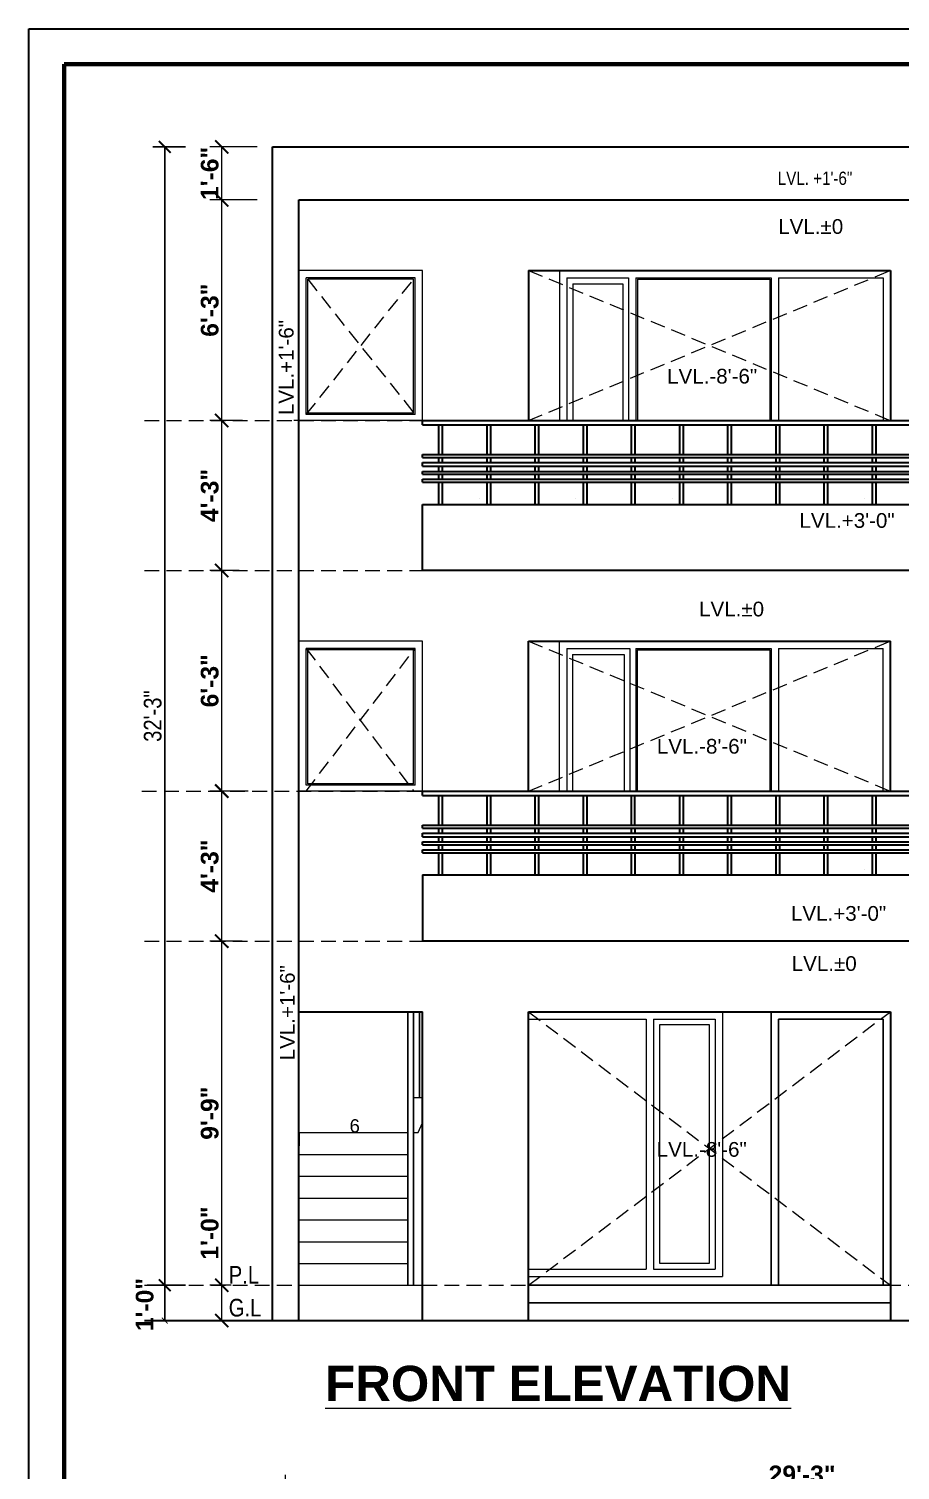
# Model space of a CAD drawing. Header units: feet. Extents: x 12125 to 16886, y -11859 to -10215.
# Drawn here: x 13212.4 to 13508.5, y -10704.8 to -10214.8 of the extents above; entities that cross this region are included whole.
import ezdxf

# ---------------------------------------------------------------- set-up
doc = ezdxf.new("R2010")
doc.units = ezdxf.units.FT
doc.header["$MEASUREMENT"] = 0
doc.header["$PDMODE"] = 2
doc.linetypes.add('DASHED', pattern=[0.75, 0.5, -0.25])
doc.layers.get('0').update_dxf_attribs({"lineweight": 30})
doc.layers.add('BLK_1_HT_OF_BLDG', color=5, linetype='Continuous', plot=False)
doc.layers.add('BLK_1_PLINTH_HEIGHT', color=7, linetype='Continuous')
for name, color, linetype, lineweight in [('DIM 01', 7, 'Continuous', 9), ('HATCH', 9, 'Continuous', 20), ('RAILING', 210, 'Continuous', 25), ('STAIR', 82, 'Continuous', 15), ('TEXT', 7, 'Continuous', 30), ('TITLE', 5, 'Continuous', 30), ('WALL', 10, 'Continuous', 30), ('WINDOW', 150, 'Continuous', 20)]:
    doc.layers.add(name, color=color, linetype=linetype, lineweight=lineweight)
doc.styles.add('AR. TEXT 01', font='arialbd.ttf')
doc.styles.get("Standard").update_dxf_attribs({"font": 'ARIALN.TTF'})
doc.styles.add('TEX02', font='GARA.TTF')
doc.styles.add('TITLE TXT', font='arial.ttf', dxfattribs={"height": 6})
doc.dimstyles.new('DIM 50', dxfattribs={"dimtxt": 6, "dimasz": 3, "dimexe": 6, "dimexo": 4, "dimgap": 0.3125, "dimtad": 1, "dimzin": 3, "dimdsep": 46, "dimlunit": 4, "dimtxsty": 'AR. TEXT 01', "dimblk": 'DOT', "dimcen": 0.09, "dimclrd": 256, "dimclre": 256, "dimclrt": 256, "dimazin": 0, "dimtfac": 0.8, "dimtofl": 0, "dimtmove": 1, "dimatfit": 3, "dimfxl": 6, "dimfxlon": 1, "dimfrac": 1, "dimtolj": 1, "dimtzin": 0, "dimlwd": -1, "dimlwe": -1, "dimarcsym": 1})
doc.dimstyles.get("Standard").update_dxf_attribs({"dimtxt": 6, "dimasz": 4, "dimexe": 4, "dimexo": 4, "dimgap": 1, "dimtad": 1, "dimdec": 1, "dimzin": 3, "dimdsep": 46, "dimlunit": 4, "dimtxsty": 'Standard', "dimblk": 'ARCHTICK', "dimcen": 0.09, "dimadec": 0, "dimazin": 0, "dimtfac": 1.005, "dimtdec": 1, "dimtofl": 0, "dimtmove": 2, "dimatfit": 3, "dimfxl": 4, "dimfxlon": 1, "dimtolj": 1, "dimtzin": 0, "dimarcsym": 0})

# ---------------------------------------------------------------- blocks, each defined once
blk = doc.blocks.new('_ArchTick')
at = {"color": 0, "linetype": 'ByBlock', "const_width": 0.15}
blk.add_lwpolyline([(-0.5, -0.5), (0.5, 0.5)], dxfattribs=at)
blk = doc.blocks.new('*D263')
at = {"layer": 'Defpoints', "color": 0, "transparency": 16777216}
for p in [(13650.69, -10710.39), (13299.69, -10770.25), (13650.69, -10780.09)]:
    blk.add_point(p, dxfattribs=at)
at = {"layer": 'DIM 01', "transparency": 16777216}
for p, q in [((13299.69, -10722.39), (13299.69, -10706.39)), ((13650.69, -10722.39), (13650.69, -10706.39)), ((13299.69, -10710.39), (13650.69, -10710.39))]:
    blk.add_line(p, q, dxfattribs=at)
at = {"layer": 'DIM 01', "transparency": 16777216, "xscale": 4.5, "yscale": 4.5, "zscale": 4.5, "rotation": 180}
blk.add_blockref('_ArchTick', (13299.69, -10710.39), dxfattribs=at)
at = {"layer": 'DIM 01', "transparency": 16777216, "xscale": 4.5, "yscale": 4.5, "zscale": 4.5}
blk.add_blockref('_ArchTick', (13650.69, -10710.39), dxfattribs=at)
at = {"layer": 'DIM 01', "transparency": 16777216, "insert": (13475.19, -10706.33), "char_height": 6, "attachment_point": 5, "style": 'AR. TEXT 01'}
blk.add_mtext('\\A1;29\'-3"', dxfattribs=at)
blk = doc.blocks.new('*D308')
at = {"layer": 'Defpoints', "color": 0, "transparency": 16777216}
for p in [(13277.97, -10641.98), (13285.18, -10641.98), (13285.18, -10653.98)]:
    blk.add_point(p, dxfattribs=at)
at = {"layer": 'DIM 01', "transparency": 16777216}
for p, q in [((13277.97, -10641.98), (13277.97, -10614.74)), ((13281.18, -10641.98), (13273.97, -10641.98)), ((13277.97, -10653.98), (13277.97, -10641.98)), ((13281.18, -10653.98), (13273.97, -10653.98))]:
    blk.add_line(p, q, dxfattribs=at)
at = {"layer": 'DIM 01', "transparency": 16777216, "xscale": 4.5, "yscale": 4.5, "zscale": 4.5}
for p, rotation in [((13277.97, -10641.98), 90), ((13277.97, -10653.98), 270)]:
    blk.add_blockref('_ArchTick', p, dxfattribs=dict(at, rotation=rotation))
at = {"layer": 'DIM 01', "transparency": 16777216, "insert": (13273.91, -10624.23), "char_height": 6, "attachment_point": 5, "rotation": 90, "style": 'AR. TEXT 01'}
blk.add_mtext('\\A1;1\'-0"', dxfattribs=at)
blk = doc.blocks.new('*D309')
at = {"layer": 'Defpoints', "color": 0, "transparency": 16777216}
for p in [(13277.97, -10524.98), (13288.92, -10524.98), (13285.18, -10641.98)]:
    blk.add_point(p, dxfattribs=at)
at = {"layer": 'DIM 01', "transparency": 16777216}
for p, q in [((13284.92, -10524.98), (13273.97, -10524.98)), ((13277.97, -10641.98), (13277.97, -10524.98)), ((13281.18, -10641.98), (13273.97, -10641.98))]:
    blk.add_line(p, q, dxfattribs=at)
at = {"layer": 'DIM 01', "transparency": 16777216, "xscale": 4.5, "yscale": 4.5, "zscale": 4.5}
for p, rotation in [((13277.97, -10524.98), 90), ((13277.97, -10641.98), 270)]:
    blk.add_blockref('_ArchTick', p, dxfattribs=dict(at, rotation=rotation))
at = {"layer": 'DIM 01', "transparency": 16777216, "insert": (13273.91, -10583.48), "char_height": 6, "attachment_point": 5, "rotation": 90, "style": 'AR. TEXT 01'}
blk.add_mtext('\\A1;9\'-9"', dxfattribs=at)
blk = doc.blocks.new('*D310')
at = {"layer": 'Defpoints', "color": 0, "transparency": 16777216}
for p in [(13277.97, -10473.98), (13290.94, -10473.98), (13288.92, -10524.98)]:
    blk.add_point(p, dxfattribs=at)
at = {"layer": 'DIM 01', "transparency": 16777216}
for p, q in [((13286.94, -10473.98), (13273.97, -10473.98)), ((13277.97, -10524.98), (13277.97, -10473.98)), ((13284.92, -10524.98), (13273.97, -10524.98))]:
    blk.add_line(p, q, dxfattribs=at)
at = {"layer": 'DIM 01', "transparency": 16777216, "xscale": 4.5, "yscale": 4.5, "zscale": 4.5}
for p, rotation in [((13277.97, -10473.98), 90), ((13277.97, -10524.98), 270)]:
    blk.add_blockref('_ArchTick', p, dxfattribs=dict(at, rotation=rotation))
at = {"layer": 'DIM 01', "transparency": 16777216, "insert": (13273.91, -10499.48), "char_height": 6, "attachment_point": 5, "rotation": 90, "style": 'AR. TEXT 01'}
blk.add_mtext('\\A1;4\'-3"', dxfattribs=at)
blk = doc.blocks.new('*D311')
at = {"layer": 'Defpoints', "color": 0, "transparency": 16777216}
for p in [(13277.97, -10398.98), (13287.95, -10398.98), (13290.94, -10473.98)]:
    blk.add_point(p, dxfattribs=at)
at = {"layer": 'DIM 01', "transparency": 16777216}
for p, q in [((13283.95, -10398.98), (13273.97, -10398.98)), ((13277.97, -10473.98), (13277.97, -10398.98)), ((13286.94, -10473.98), (13273.97, -10473.98))]:
    blk.add_line(p, q, dxfattribs=at)
at = {"layer": 'DIM 01', "transparency": 16777216, "xscale": 4.5, "yscale": 4.5, "zscale": 4.5}
for p, rotation in [((13277.97, -10398.98), 90), ((13277.97, -10473.98), 270)]:
    blk.add_blockref('_ArchTick', p, dxfattribs=dict(at, rotation=rotation))
at = {"layer": 'DIM 01', "transparency": 16777216, "insert": (13273.91, -10436.48), "char_height": 6, "attachment_point": 5, "rotation": 90, "style": 'AR. TEXT 01'}
blk.add_mtext('\\A1;6\'-3"', dxfattribs=at)
blk = doc.blocks.new('*D312')
at = {"layer": 'Defpoints', "color": 0, "transparency": 16777216}
for p in [(13277.97, -10347.98), (13288.98, -10347.98), (13287.95, -10398.98)]:
    blk.add_point(p, dxfattribs=at)
at = {"layer": 'DIM 01', "transparency": 16777216}
for p, q in [((13284.98, -10347.98), (13273.97, -10347.98)), ((13277.97, -10398.98), (13277.97, -10347.98)), ((13283.95, -10398.98), (13273.97, -10398.98))]:
    blk.add_line(p, q, dxfattribs=at)
at = {"layer": 'DIM 01', "transparency": 16777216, "xscale": 4.5, "yscale": 4.5, "zscale": 4.5}
for p, rotation in [((13277.97, -10347.98), 90), ((13277.97, -10398.98), 270)]:
    blk.add_blockref('_ArchTick', p, dxfattribs=dict(at, rotation=rotation))
at = {"layer": 'DIM 01', "transparency": 16777216, "insert": (13273.91, -10373.48), "char_height": 6, "attachment_point": 5, "rotation": 90, "style": 'AR. TEXT 01'}
blk.add_mtext('\\A1;4\'-3"', dxfattribs=at)
blk = doc.blocks.new('*D313')
at = {"layer": 'Defpoints', "color": 0, "transparency": 16777216}
for p in [(13277.97, -10272.98), (13304.19, -10272.98), (13288.98, -10347.98)]:
    blk.add_point(p, dxfattribs=at)
at = {"layer": 'DIM 01', "transparency": 16777216}
for p, q in [((13289.97, -10272.98), (13273.97, -10272.98)), ((13277.97, -10347.98), (13277.97, -10272.98)), ((13284.98, -10347.98), (13273.97, -10347.98))]:
    blk.add_line(p, q, dxfattribs=at)
at = {"layer": 'DIM 01', "transparency": 16777216, "xscale": 4.5, "yscale": 4.5, "zscale": 4.5}
for p, rotation in [((13277.97, -10272.98), 90), ((13277.97, -10347.98), 270)]:
    blk.add_blockref('_ArchTick', p, dxfattribs=dict(at, rotation=rotation))
at = {"layer": 'DIM 01', "transparency": 16777216, "insert": (13273.91, -10310.48), "char_height": 6, "attachment_point": 5, "rotation": 90, "style": 'AR. TEXT 01'}
blk.add_mtext('\\A1;6\'-3"', dxfattribs=at)
blk = doc.blocks.new('*D314')
at = {"layer": 'Defpoints', "color": 0, "transparency": 16777216}
for p in [(13277.97, -10254.98), (13314.36, -10254.98), (13304.19, -10272.98)]:
    blk.add_point(p, dxfattribs=at)
at = {"layer": 'DIM 01', "transparency": 16777216}
for p, q in [((13289.97, -10254.98), (13273.97, -10254.98)), ((13277.97, -10272.98), (13277.97, -10254.98)), ((13289.97, -10272.98), (13273.97, -10272.98))]:
    blk.add_line(p, q, dxfattribs=at)
at = {"layer": 'DIM 01', "transparency": 16777216, "xscale": 4.5, "yscale": 4.5, "zscale": 4.5}
for p, rotation in [((13277.97, -10254.98), 90), ((13277.97, -10272.98), 270)]:
    blk.add_blockref('_ArchTick', p, dxfattribs=dict(at, rotation=rotation))
at = {"layer": 'DIM 01', "transparency": 16777216, "insert": (13273.91, -10263.98), "char_height": 6, "attachment_point": 5, "rotation": 90, "style": 'AR. TEXT 01'}
blk.add_mtext('\\A1;1\'-6"', dxfattribs=at)
blk = doc.blocks.new('*D315')
at = {"layer": 'BLK_1_PLINTH_HEIGHT', "transparency": 16777216}
for p, q in [((13264.61, -10641.98), (13252.61, -10641.98)), ((13258.61, -10653.98), (13258.61, -10641.98)), ((13264.61, -10653.98), (13252.61, -10653.98))]:
    blk.add_line(p, q, dxfattribs=at)
at = {"layer": 'Defpoints', "color": 0, "transparency": 16777216}
for p in [(13258.61, -10641.98), (13288.35, -10641.98), (13285.18, -10653.98)]:
    blk.add_point(p, dxfattribs=at)
at = {"layer": 'BLK_1_PLINTH_HEIGHT', "transparency": 16777216, "xscale": 2, "yscale": 2, "zscale": 2}
for p, rotation in [((13258.61, -10641.98), 90), ((13258.61, -10653.98), 270)]:
    blk.add_blockref('_ArchTick', p, dxfattribs=dict(at, rotation=rotation))
at = {"layer": 'BLK_1_PLINTH_HEIGHT', "transparency": 16777216, "insert": (13251.81, -10648.55), "char_height": 6, "attachment_point": 5, "rotation": 90, "style": 'AR. TEXT 01'}
blk.add_mtext('\\A1;1\'-0"', dxfattribs=at)
blk = doc.blocks.new('*D316')
at = {"layer": 'BLK_1_HT_OF_BLDG', "color": 0, "lineweight": -2, "transparency": 16777216}
for p, q in [((13265.61, -10254.98), (13254.61, -10254.98)), ((13258.61, -10641.98), (13258.61, -10254.98)), ((13265.61, -10641.98), (13254.61, -10641.98))]:
    blk.add_line(p, q, dxfattribs=at)
at = {"layer": 'Defpoints', "color": 0, "transparency": 16777216}
for p in [(13258.61, -10254.98), (13336.7, -10254.98), (13288.35, -10641.98)]:
    blk.add_point(p, dxfattribs=at)
at = {"layer": 'BLK_1_HT_OF_BLDG', "color": 0, "lineweight": -2, "transparency": 16777216, "xscale": 4, "yscale": 4, "zscale": 4}
for p, rotation in [((13258.61, -10254.98), 90), ((13258.61, -10641.98), 270)]:
    blk.add_blockref('_ArchTick', p, dxfattribs=dict(at, rotation=rotation))
at = {"layer": 'BLK_1_HT_OF_BLDG', "color": 0, "transparency": 16777216, "insert": (13254.54, -10448.48), "char_height": 6, "attachment_point": 5, "rotation": 90}
blk.add_mtext('\\A1;32\'-3"', dxfattribs=at)

msp = doc.modelspace()

# ---------------------------------------------------------------- linework, layer by layer
at = {"color": 3, "elevation": -0.904}
msp.add_lwpolyline([(13212.429, -10214.819), (14972.942, -10214.819), (14972.942, -11661.078), (13212.429, -11661.078)], close=True, dxfattribs=at)
at = {"layer": 'HATCH', "linetype": 'DASHED', "ltscale": 10}
for p, q in [((13306.695, -10345.984), (13343.195, -10299.984)), ((13307.195, -10299.984), (13343.695, -10345.984)), ((13382.195, -10347.984), (13505.195, -10296.984)), ((13382.195, -10296.984), (13505.195, -10347.984)), ((13251.749, -10347.984), (13702.053, -10347.984)), ((13251.749, -10398.984), (13702.053, -10398.984)), ((13306.695, -10473.984), (13343.695, -10425.484)), ((13306.695, -10425.484), (13343.195, -10473.984)), ((13382.195, -10473.984), (13505.195, -10422.984)), ((13382.195, -10422.984), (13505.195, -10473.984)), ((13250.865, -10473.984), (13702.053, -10473.984)), ((13251.749, -10524.984), (13702.053, -10524.984)), ((13382.195, -10641.984), (13505.195, -10548.984)), ((13382.195, -10548.984), (13505.195, -10641.984)), ((13251.749, -10641.984), (13304.195, -10641.984)), ((13346.195, -10641.984), (13702.053, -10641.984))]:
    msp.add_line(p, q, dxfattribs=at)
at = {"layer": 'RAILING', "lineweight": 30, "ltscale": 10}
for p, q in [((13382.195, -10296.984), (13505.195, -10296.984)), ((13382.195, -10296.984), (13382.195, -10347.984)), ((13505.195, -10296.984), (13505.195, -10347.984)), ((13346.195, -10347.984), (13610.195, -10347.984)), ((13346.195, -10349.453), (13346.195, -10347.984)), ((13346.195, -10349.453), (13610.195, -10349.453)), ((13351.655, -10349.453, 0.904), (13351.655, -10359.534)), ((13352.901, -10349.453, 0.904), (13352.901, -10359.534)), ((13368.024, -10349.453, 0.904), (13368.024, -10359.534)), ((13369.27, -10349.453, 0.904), (13369.27, -10359.534)), ((13384.393, -10349.453, 0.904), (13384.393, -10359.534)), ((13385.638, -10349.453, 0.904), (13385.638, -10359.534)), ((13400.761, -10349.453, 0.904), (13400.761, -10359.534)), ((13402.007, -10349.453, 0.904), (13402.007, -10359.534)), ((13417.13, -10349.453, 0.904), (13417.13, -10359.534)), ((13418.376, -10349.453, 0.904), (13418.376, -10359.534)), ((13433.499, -10349.453, 0.904), (13433.499, -10359.534)), ((13434.745, -10349.453, 0.904), (13434.745, -10359.534)), ((13449.868, -10349.453, 0.904), (13449.868, -10359.534)), ((13451.113, -10349.453, 0.904), (13451.113, -10359.534)), ((13466.237, -10349.453, 0.904), (13466.237, -10359.534)), ((13467.482, -10349.453, 0.904), (13467.482, -10359.534)), ((13482.605, -10349.453, 0.904), (13482.605, -10359.534)), ((13483.851, -10349.453, 0.904), (13483.851, -10359.534)), ((13498.974, -10349.453, 0.904), (13498.974, -10359.534)), ((13500.22, -10349.453, 0.904), (13500.22, -10359.534)), ((13346.195, -10359.534, -0.904), (13610.195, -10359.534, -0.904)), ((13346.195, -10360.534), (13346.195, -10359.534)), ((13346.195, -10360.534, -0.904), (13610.195, -10360.534, -0.904)), ((13346.195, -10362.281, -0.904), (13610.195, -10362.281, -0.904)), ((13346.195, -10363.534), (13346.195, -10362.281)), ((13346.195, -10363.534, -0.904), (13610.195, -10363.534, -0.904)), ((13351.655, -10360.534), (13351.655, -10362.281)), ((13351.655, -10363.534), (13351.655, -10365.281)), ((13352.901, -10360.534), (13352.901, -10362.281)), ((13352.901, -10363.534), (13352.901, -10365.281)), ((13368.024, -10360.534), (13368.024, -10362.281)), ((13368.024, -10363.534), (13368.024, -10365.281)), ((13369.27, -10360.534), (13369.27, -10362.281)), ((13369.27, -10363.534), (13369.27, -10365.281)), ((13384.393, -10360.534), (13384.393, -10362.281)), ((13384.393, -10363.534), (13384.393, -10365.281)), ((13385.638, -10360.534), (13385.638, -10362.281)), ((13385.638, -10363.534), (13385.638, -10365.281)), ((13400.761, -10360.534), (13400.761, -10362.281)), ((13400.761, -10363.534), (13400.761, -10365.281)), ((13402.007, -10360.534), (13402.007, -10362.281)), ((13402.007, -10363.534), (13402.007, -10365.281)), ((13417.13, -10360.534), (13417.13, -10362.281)), ((13417.13, -10363.534), (13417.13, -10365.281)), ((13418.376, -10360.534), (13418.376, -10362.281)), ((13418.376, -10363.534), (13418.376, -10365.281)), ((13433.499, -10360.534), (13433.499, -10362.281)), ((13433.499, -10363.534), (13433.499, -10365.281)), ((13434.745, -10360.534), (13434.745, -10362.281)), ((13434.745, -10363.534), (13434.745, -10365.281)), ((13449.868, -10360.534), (13449.868, -10362.281)), ((13449.868, -10363.534), (13449.868, -10365.281)), ((13451.113, -10360.534), (13451.113, -10362.281)), ((13451.113, -10363.534), (13451.113, -10365.281)), ((13466.237, -10360.534), (13466.237, -10362.281)), ((13466.237, -10363.534), (13466.237, -10365.281)), ((13467.482, -10360.534), (13467.482, -10362.281)), ((13467.482, -10363.534), (13467.482, -10365.281)), ((13482.605, -10360.534), (13482.605, -10362.281)), ((13482.605, -10363.534), (13482.605, -10365.281)), ((13483.851, -10360.534), (13483.851, -10362.281)), ((13483.851, -10363.534), (13483.851, -10365.281)), ((13498.974, -10360.534), (13498.974, -10362.281)), ((13498.974, -10363.534), (13498.974, -10365.281)), ((13500.22, -10360.534), (13500.22, -10362.281)), ((13500.22, -10363.534), (13500.22, -10365.281)), ((13346.195, -10365.281, -0.904), (13610.195, -10365.281, -0.904)), ((13346.195, -10366.281), (13346.195, -10365.281)), ((13346.195, -10366.281, -0.904), (13610.195, -10366.281, -0.904)), ((13346.195, -10367.94, -0.904), (13610.195, -10367.94, -0.904)), ((13346.195, -10368.94), (13346.195, -10367.94)), ((13346.195, -10368.94, -0.904), (13610.195, -10368.94, -0.904)), ((13351.655, -10366.281), (13351.655, -10367.94)), ((13351.655, -10368.94), (13351.655, -10376.484)), ((13352.901, -10366.281), (13352.901, -10367.94)), ((13352.901, -10368.94), (13352.901, -10376.484)), ((13368.024, -10366.281), (13368.024, -10367.94)), ((13368.024, -10368.94), (13368.024, -10376.484)), ((13369.27, -10366.281), (13369.27, -10367.94)), ((13369.27, -10368.94), (13369.27, -10376.484)), ((13384.393, -10366.281), (13384.393, -10367.94)), ((13384.393, -10368.94), (13384.393, -10376.484)), ((13385.638, -10366.281), (13385.638, -10367.94)), ((13385.638, -10368.94), (13385.638, -10376.484)), ((13400.761, -10366.281), (13400.761, -10367.94)), ((13400.761, -10368.94), (13400.761, -10376.484)), ((13402.007, -10366.281), (13402.007, -10367.94)), ((13402.007, -10368.94), (13402.007, -10376.484)), ((13417.13, -10366.281), (13417.13, -10367.94)), ((13417.13, -10368.94), (13417.13, -10376.484)), ((13418.376, -10366.281), (13418.376, -10367.94)), ((13418.376, -10368.94), (13418.376, -10376.484)), ((13433.499, -10366.281), (13433.499, -10367.94)), ((13433.499, -10368.94), (13433.499, -10376.484)), ((13434.745, -10366.281), (13434.745, -10367.94)), ((13434.745, -10368.94), (13434.745, -10376.484)), ((13449.868, -10366.281), (13449.868, -10367.94)), ((13449.868, -10368.94), (13449.868, -10376.484)), ((13451.113, -10366.281), (13451.113, -10367.94)), ((13451.113, -10368.94), (13451.113, -10376.484)), ((13466.237, -10366.281), (13466.237, -10367.94)), ((13466.237, -10368.94), (13466.237, -10376.484)), ((13467.482, -10366.281), (13467.482, -10367.94)), ((13467.482, -10368.94), (13467.482, -10376.484)), ((13482.605, -10366.281), (13482.605, -10367.94)), ((13482.605, -10368.94), (13482.605, -10376.484)), ((13483.851, -10366.281), (13483.851, -10367.94)), ((13483.851, -10368.94), (13483.851, -10376.484)), ((13498.974, -10366.281), (13498.974, -10367.94)), ((13498.974, -10368.94), (13498.974, -10376.484)), ((13500.22, -10366.281), (13500.22, -10367.94)), ((13500.22, -10368.94), (13500.22, -10376.484)), ((13346.195, -10398.984), (13346.195, -10376.484)), ((13346.195, -10376.484), (13610.195, -10376.484)), ((13610.195, -10398.984), (13346.195, -10398.984)), ((13382.195, -10473.984), (13382.195, -10422.984)), ((13382.195, -10422.984), (13505.195, -10422.984)), ((13505.195, -10473.984), (13505.195, -10422.984)), ((13346.195, -10473.984), (13610.195, -10473.984)), ((13346.195, -10475.453), (13346.195, -10473.984)), ((13346.195, -10475.453), (13610.195, -10475.453)), ((13351.655, -10475.453, 0.904), (13351.655, -10485.534)), ((13352.901, -10475.453, 0.904), (13352.901, -10485.534)), ((13368.024, -10475.453, 0.904), (13368.024, -10485.534)), ((13369.27, -10475.453, 0.904), (13369.27, -10485.534)), ((13384.393, -10475.453, 0.904), (13384.393, -10485.534)), ((13385.638, -10475.453, 0.904), (13385.638, -10485.534)), ((13400.761, -10475.453, 0.904), (13400.761, -10485.534)), ((13402.007, -10475.453, 0.904), (13402.007, -10485.534)), ((13417.13, -10475.453, 0.904), (13417.13, -10485.534)), ((13418.376, -10485.534), (13418.376, -10475.453)), ((13433.499, -10475.453, 0.904), (13433.499, -10485.534)), ((13434.745, -10475.453, 0.904), (13434.745, -10485.534)), ((13449.868, -10475.453, 0.904), (13449.868, -10485.534)), ((13451.113, -10475.453, 0.904), (13451.113, -10485.534)), ((13466.237, -10475.453, 0.904), (13466.237, -10485.534)), ((13467.482, -10475.453, 0.904), (13467.482, -10485.534)), ((13482.605, -10475.453, 0.904), (13482.605, -10485.534)), ((13483.851, -10475.453, 0.904), (13483.851, -10485.534)), ((13498.974, -10475.453, 0.904), (13498.974, -10485.534)), ((13500.22, -10475.453, 0.904), (13500.22, -10485.534)), ((13346.195, -10485.534, -0.904), (13610.195, -10485.534, -0.904)), ((13346.195, -10486.534), (13346.195, -10485.534)), ((13346.195, -10486.534, -0.904), (13610.195, -10486.534, -0.904)), ((13351.655, -10486.534), (13351.655, -10488.281)), ((13352.901, -10486.534), (13352.901, -10488.281)), ((13368.024, -10486.534), (13368.024, -10488.281)), ((13369.27, -10486.534), (13369.27, -10488.281)), ((13384.393, -10486.534), (13384.393, -10488.281)), ((13385.638, -10486.534), (13385.638, -10488.281)), ((13400.761, -10486.534), (13400.761, -10488.281)), ((13402.007, -10486.534), (13402.007, -10488.281)), ((13417.13, -10486.534), (13417.13, -10488.281)), ((13418.376, -10486.534), (13418.376, -10488.281)), ((13433.499, -10486.534), (13433.499, -10488.281)), ((13434.745, -10486.534), (13434.745, -10488.281)), ((13449.868, -10486.534), (13449.868, -10488.281)), ((13451.113, -10486.534), (13451.113, -10488.281)), ((13466.237, -10486.534), (13466.237, -10488.281)), ((13467.482, -10486.534), (13467.482, -10488.281)), ((13482.605, -10486.534), (13482.605, -10488.281)), ((13483.851, -10486.534), (13483.851, -10488.281)), ((13498.974, -10486.534), (13498.974, -10488.281)), ((13500.22, -10486.534), (13500.22, -10488.281)), ((13346.195, -10488.281, -0.904), (13610.195, -10488.281, -0.904)), ((13346.195, -10489.534), (13346.195, -10488.281)), ((13346.195, -10489.534, -0.904), (13610.195, -10489.534, -0.904)), ((13346.195, -10491.281, -0.904), (13610.195, -10491.281, -0.904)), ((13346.195, -10492.281), (13346.195, -10491.281)), ((13351.655, -10489.534), (13351.655, -10491.281)), ((13352.901, -10489.534), (13352.901, -10491.281)), ((13368.024, -10489.534), (13368.024, -10491.281)), ((13369.27, -10489.534), (13369.27, -10491.281)), ((13384.393, -10489.534), (13384.393, -10491.281)), ((13385.638, -10489.534), (13385.638, -10491.281)), ((13400.761, -10489.534), (13400.761, -10491.281)), ((13402.007, -10489.534), (13402.007, -10491.281)), ((13417.13, -10489.534), (13417.13, -10491.281)), ((13418.376, -10489.534), (13418.376, -10491.281)), ((13433.499, -10489.534), (13433.499, -10491.281)), ((13434.745, -10489.534), (13434.745, -10491.281)), ((13449.868, -10489.534), (13449.868, -10491.281)), ((13451.113, -10489.534), (13451.113, -10491.281)), ((13466.237, -10489.534), (13466.237, -10491.281)), ((13467.482, -10489.534), (13467.482, -10491.281)), ((13482.605, -10489.534), (13482.605, -10491.281)), ((13483.851, -10489.534), (13483.851, -10491.281)), ((13498.974, -10489.534), (13498.974, -10491.281)), ((13500.22, -10489.534), (13500.22, -10491.281)), ((13346.195, -10492.281, -0.904), (13610.195, -10492.281, -0.904)), ((13346.195, -10493.94, -0.904), (13610.195, -10493.94, -0.904)), ((13346.195, -10494.94), (13346.195, -10493.94)), ((13346.195, -10494.94, -0.904), (13610.195, -10494.94, -0.904)), ((13351.655, -10492.281), (13351.655, -10493.94)), ((13351.655, -10494.94), (13351.655, -10502.484)), ((13352.901, -10492.281), (13352.901, -10493.94)), ((13352.901, -10494.94), (13352.901, -10502.484)), ((13368.024, -10492.281), (13368.024, -10493.94)), ((13368.024, -10494.94), (13368.024, -10502.484)), ((13369.27, -10492.281), (13369.27, -10493.94)), ((13369.27, -10494.94), (13369.27, -10502.484)), ((13384.393, -10492.281), (13384.393, -10493.94)), ((13384.393, -10494.94), (13384.393, -10502.484)), ((13385.638, -10492.281), (13385.638, -10493.94)), ((13385.638, -10494.94), (13385.638, -10502.484)), ((13400.761, -10492.281), (13400.761, -10493.94)), ((13400.761, -10494.94), (13400.761, -10502.484)), ((13402.007, -10492.281), (13402.007, -10493.94)), ((13402.007, -10494.94), (13402.007, -10502.484)), ((13417.13, -10492.281), (13417.13, -10493.94)), ((13417.13, -10494.94), (13417.13, -10502.484)), ((13418.376, -10492.281), (13418.376, -10493.94)), ((13418.376, -10494.94), (13418.376, -10502.484)), ((13433.499, -10492.281), (13433.499, -10493.94)), ((13433.499, -10494.94), (13433.499, -10502.484)), ((13434.745, -10492.281), (13434.745, -10493.94)), ((13434.745, -10494.94), (13434.745, -10502.484)), ((13449.868, -10492.281), (13449.868, -10493.94)), ((13449.868, -10494.94), (13449.868, -10502.484)), ((13451.113, -10492.281), (13451.113, -10493.94)), ((13451.113, -10494.94), (13451.113, -10502.484)), ((13466.237, -10492.281), (13466.237, -10493.94)), ((13466.237, -10494.94), (13466.237, -10502.484)), ((13467.482, -10492.281), (13467.482, -10493.94)), ((13467.482, -10494.94), (13467.482, -10502.484)), ((13482.605, -10492.281), (13482.605, -10493.94)), ((13482.605, -10494.94), (13482.605, -10502.484)), ((13483.851, -10492.281), (13483.851, -10493.94)), ((13483.851, -10494.94), (13483.851, -10502.484)), ((13498.974, -10492.281), (13498.974, -10493.94)), ((13498.974, -10494.94), (13498.974, -10502.484)), ((13500.22, -10492.281), (13500.22, -10493.94)), ((13500.22, -10494.94), (13500.22, -10502.484)), ((13346.195, -10502.484), (13610.195, -10502.484)), ((13346.195, -10502.484), (13346.195, -10524.984)), ((13610.195, -10524.984), (13346.195, -10524.984)), ((13304.195, -10548.984), (13346.195, -10548.984)), ((13382.195, -10548.984), (13505.195, -10548.984)), ((13382.195, -10653.984), (13382.195, -10548.984)), ((13505.195, -10548.984), (13505.195, -10653.984))]:
    msp.add_line(p, q, dxfattribs=at)
at = {"layer": 'RAILING'}
for p, q in [((13346.195, -10398.984), (13346.195, -10376.587)), ((13341.195, -10641.984), (13341.195, -10548.984)), ((13343.195, -10641.984), (13343.195, -10548.984)), ((13345.195, -10578.19), (13345.195, -10548.984)), ((13346.195, -10578.19), (13346.195, -10548.984))]:
    msp.add_line(p, q, dxfattribs=at)
at = {"layer": 'RAILING', "lineweight": 9, "ltscale": 10}
for p, q in [((13464.695, -10422.984), (13505.195, -10422.984)), ((13467.195, -10425.484), (13502.695, -10425.484)), ((13502.695, -10473.984), (13502.695, -10425.484))]:
    msp.add_line(p, q, dxfattribs=at)
at = {"layer": 'RAILING', "ltscale": 10}
for p, q in [((13464.695, -10641.984), (13464.695, -10548.984)), ((13467.195, -10551.484), (13502.695, -10551.484)), ((13467.195, -10641.984), (13467.195, -10551.484)), ((13502.695, -10551.484), (13502.695, -10641.984)), ((13382.195, -10641.984), (13505.195, -10641.984)), ((13382.195, -10647.984), (13505.195, -10647.984))]:
    msp.add_line(p, q, dxfattribs=at)
at = {"layer": 'STAIR', "ltscale": 10}
for p, q in [((13365.582, -10374.542), (13365.582, -10374.484)), ((13398.319, -10374.542), (13398.319, -10374.484)), ((13431.057, -10374.542), (13431.057, -10374.484)), ((13496.532, -10374.542), (13496.532, -10374.484)), ((13496.532, -10500.542), (13496.532, -10500.484)), ((13343.195, -10641.984), (13343.195, -10548.984)), ((13343.195, -10578.19), (13346.195, -10578.19)), ((13344.68, -10590.102), (13346.195, -10586.756)), ((13304.195, -10590.102), (13341.195, -10590.102)), ((13343.195, -10590.102), (13344.68, -10590.102)), ((13304.195, -10597.513), (13341.195, -10597.513)), ((13304.195, -10604.925), (13341.195, -10604.925)), ((13304.195, -10612.337), (13341.195, -10612.337)), ((13304.195, -10619.749), (13341.195, -10619.749)), ((13304.195, -10627.16), (13341.195, -10627.16)), ((13304.195, -10634.572), (13341.195, -10634.572)), ((13304.195, -10641.984), (13346.195, -10641.984))]:
    msp.add_line(p, q, dxfattribs=at)
at = {"layer": 'WALL', "ltscale": 5}
for p, q in [((13295.195, -10254.984), (13655.195, -10254.984)), ((13295.195, -10263.984), (13295.195, -10254.984)), ((13295.195, -10653.984), (13295.195, -10263.984)), ((13304.195, -10653.984), (13304.195, -10272.984)), ((13304.195, -10272.984), (13646.195, -10272.984)), ((13346.195, -10653.984), (13346.195, -10548.984)), ((13304.195, -10590.102), (13304.195, -10594.602)), ((13304.195, -10612.337), (13304.195, -10594.602)), ((13251.749, -10653.984), (13702.053, -10653.984))]:
    msp.add_line(p, q, dxfattribs=at)
at = {"layer": 'WALL', "color": 0, "ltscale": 10}
msp.add_line((13502.195, -10347.898, 0.904), (13502.195, -10347.898, 0.904), dxfattribs=at)
at = {"layer": 'WALL', "color": 0, "lineweight": 9, "ltscale": 10}
msp.add_line((13502.195, -10473.898, 0.904), (13502.195, -10473.898, 0.904), dxfattribs=at)
at = {"layer": 'WALL', "color": 35, "linetype": 'Continuous', "lineweight": 60, "elevation": -0.904}
msp.add_lwpolyline([(13224.429, -10226.819), (14960.942, -10226.819), (14960.942, -11649.078), (13224.429, -11649.078)], close=True, dxfattribs=at)
at = {"layer": 'WINDOW', "ltscale": 10}
for p, q in [((13346.195, -10296.984), (13304.195, -10296.984)), ((13306.695, -10345.984), (13306.695, -10299.484)), ((13343.695, -10299.484), (13306.695, -10299.484)), ((13307.195, -10345.484), (13307.195, -10299.984)), ((13343.195, -10299.984), (13307.195, -10299.984)), ((13343.195, -10345.484), (13343.195, -10299.984)), ((13343.695, -10345.984), (13343.695, -10299.484)), ((13346.195, -10347.984), (13346.195, -10296.984)), ((13392.745, -10296.984), (13392.745, -10347.984)), ((13395.245, -10299.484), (13416.245, -10299.484)), ((13395.245, -10299.484), (13395.245, -10347.984)), ((13416.245, -10299.484), (13416.245, -10347.984)), ((13418.745, -10299.484), (13464.695, -10299.484)), ((13418.745, -10299.484), (13418.745, -10347.984)), ((13419.245, -10299.984), (13464.195, -10299.984)), ((13419.245, -10299.984), (13419.245, -10347.984)), ((13464.195, -10299.984), (13464.195, -10347.984)), ((13464.695, -10299.484), (13464.695, -10347.984)), ((13467.195, -10299.484), (13502.695, -10299.484)), ((13467.195, -10299.484), (13467.195, -10347.984)), ((13502.695, -10299.484), (13502.695, -10347.984)), ((13397.245, -10301.484), (13414.245, -10301.484)), ((13397.245, -10301.484), (13397.245, -10347.984)), ((13414.245, -10301.484), (13414.245, -10347.984)), ((13346.195, -10347.984), (13302.45, -10347.984)), ((13343.695, -10345.984), (13306.695, -10345.984)), ((13343.195, -10345.484), (13307.195, -10345.484)), ((13346.195, -10422.984), (13304.195, -10422.984)), ((13306.695, -10471.984), (13306.695, -10425.484)), ((13343.695, -10425.484), (13306.695, -10425.484)), ((13307.195, -10471.484), (13307.195, -10425.984)), ((13343.195, -10425.984), (13307.195, -10425.984)), ((13343.195, -10471.484), (13343.195, -10425.984)), ((13343.695, -10471.984), (13343.695, -10425.484)), ((13346.195, -10473.984), (13346.195, -10422.984)), ((13343.195, -10471.484), (13307.195, -10471.484)), ((13346.195, -10473.984), (13304.195, -10473.984)), ((13343.695, -10471.984), (13306.695, -10471.984)), ((13448.195, -10548.984), (13448.195, -10638.984)), ((13382.195, -10551.484), (13422.195, -10551.484)), ((13422.195, -10551.484), (13422.195, -10636.484)), ((13424.695, -10551.484), (13445.695, -10551.484)), ((13424.695, -10551.484), (13424.695, -10636.484)), ((13445.695, -10551.484), (13445.695, -10636.484)), ((13382.195, -10636.484), (13422.195, -10636.484)), ((13424.695, -10636.484), (13445.695, -10636.484)), ((13382.195, -10638.984), (13448.195, -10638.984))]:
    msp.add_line(p, q, dxfattribs=at)
at = {"layer": 'WINDOW', "lineweight": 9}
for p, q in [((13392.695, -10422.984), (13392.695, -10473.984)), ((13395.195, -10425.484), (13395.195, -10473.984)), ((13397.195, -10427.484), (13397.195, -10473.984)), ((13414.695, -10427.484), (13414.695, -10473.984)), ((13416.695, -10425.484), (13416.695, -10473.984)), ((13418.695, -10425.484), (13418.695, -10473.984)), ((13419.195, -10425.984), (13419.195, -10473.984)), ((13464.195, -10425.984), (13464.195, -10473.984)), ((13464.695, -10425.484), (13464.695, -10473.984))]:
    msp.add_line(p, q, dxfattribs=at)
at = {"layer": 'WINDOW', "lineweight": 9, "ltscale": 10}
for p, q in [((13395.195, -10425.484), (13416.695, -10425.484)), ((13397.195, -10427.484), (13414.695, -10427.484)), ((13418.695, -10425.484), (13464.695, -10425.484)), ((13419.195, -10425.984), (13464.195, -10425.984)), ((13467.195, -10425.484), (13467.195, -10473.984))]:
    msp.add_line(p, q, dxfattribs=at)
at = {"layer": 'WINDOW', "ltscale": 10}
msp.add_lwpolyline([(13426.695, -10634.484), (13443.695, -10634.484), (13443.695, -10553.484), (13426.695, -10553.484)], close=True, dxfattribs=at)

# ---------------------------------------------------------------- texts
at = {"layer": 'TEXT', "attachment_point": 1}
for s, insert, char_height, width in [('\\A1;LVL. +1\'-6"', (13466.922, -10263.376), 4.5, 64.13144), ('\\A1;P.L', (13280.361, -10635.435), 6, 132.15979), ('\\A1;G.L', (13280.345, -10646.601), 6, 132.15979)]:
    msp.add_mtext(s, dxfattribs=dict(at, insert=insert, char_height=char_height, width=width))
at = {"layer": 'TEXT', "char_height": 5.5, "attachment_point": 2, "style": 'TEX02'}
for s, insert, width in [('\\A1;{\\F;\\H0.9091x; \\fArial|b0|i0|c0|p34;LVL.%%P0}', (13477.295, -10279.524), 44.36677), ('\\A1;{\\H0.9091x; \\fArial|b0|i0|c0|p34;LVL.-8\'-6"}', (13443.795, -10330.415), 37.68332), ('\\A1;{\\F;\\H0.9091x; \\fArial|b0|i0|c0|p34;LVL.+3\'-0"}', (13489.642, -10379.47), 37.68332), ('\\A1;{\\F;\\H0.9091x; \\fArial|b0|i0|c0|p34;LVL.%%P0}', (13450.402, -10409.578), 44.36677), ('\\A1;{\\H0.9091x; \\fArial|b0|i0|c0|p34;LVL.-8\'-6"}', (13440.316, -10456.238), 37.68332), ('\\A1;{\\F;\\H0.9091x; \\fArial|b0|i0|c0|p34;LVL.+3\'-0"}', (13486.759, -10513.054), 37.68332), ('\\A1;{\\F;\\H0.9091x; \\fArial|b0|i0|c0|p34;LVL.%%P0}', (13481.881, -10530.095), 44.36677), ('\\A1;{\\H0.9091x; \\fArial|b0|i0|c0|p34;LVL.-8\'-6"}', (13440.266, -10593.292), 37.68332)]:
    msp.add_mtext(s, dxfattribs=dict(at, insert=insert, width=width))
at = {"layer": 'TEXT', "char_height": 5.5, "width": 56.36677, "attachment_point": 8, "rotation": 90, "style": 'TEX02'}
for insert in [(13302.45, -10330.881), (13302.857, -10550.249, 0.904)]:
    msp.add_mtext('\\A1;{\\F; \\fArial|b0|i0|c0|p34;\\H0.9091x;LVL.+1\'-6"}', dxfattribs=dict(at, insert=insert))
at = {"layer": 'TEXT', "ltscale": 10, "insert": (13323.165, -10590.102), "char_height": 4.5, "width": 9.63306, "attachment_point": 8}
msp.add_mtext('\\A1;{\\fArial|b0|i0|c0|p34;6}', dxfattribs=at)
at = {"layer": 'TITLE', "lineweight": 18, "insert": (13471.422, -10669.36), "char_height": 10.5, "width": 335.978, "attachment_point": 3, "style": 'TITLE TXT'}
msp.add_mtext('\\A1;\\fArial|b1|i0|c0|p18;\\H1.142857x;\\LFRONT ELEVATION\\H0.875x; ', dxfattribs=at)

# ---------------------------------------------------------------- dimensions: what is measured, and where the dimension line sits
at = {"layer": 'BLK_1_HT_OF_BLDG'}
dim = msp.add_linear_dim(base=(13258.606, -10254.984), p1=(13288.349, -10641.984), p2=(13336.696, -10254.984), angle=90, dimstyle='Standard', override={"dimfxl": 7}, dxfattribs=at)
dim.commit()
dim.dimension.update_dxf_attribs({"geometry": '*D316', "text_midpoint": (13254.543, -10448.484)})
at = {"layer": 'BLK_1_PLINTH_HEIGHT'}
dim = msp.add_linear_dim(base=(13258.606, -10641.984), p1=(13285.185, -10653.984), p2=(13288.349, -10641.984), angle=90, dimstyle='DIM 50', override={"dimasz": 2, "dimblk": 'ArchTick', "dimblk1": 'ArchTick', "dimblk2": 'ArchTick', "dimtmove": 2}, dxfattribs=at)
dim.commit()
dim.dimension.update_dxf_attribs({"geometry": '*D315', "text_midpoint": (13251.809, -10648.55), "dimtype": 160})
at = {"layer": 'DIM 01'}
for base, p1, p2, picture, middle in [((13277.972, -10254.984), (13304.195, -10272.984), (13314.358, -10254.984), '*D314', (13277.972, -10263.984)), ((13277.972, -10641.984), (13285.185, -10653.984), (13285.185, -10641.984), '*D308', (13277.972, -10624.235))]:
    dim = msp.add_linear_dim(base=base, p1=p1, p2=p2, angle=90, dimstyle='DIM 50', override={"dimtxt": 6, "dimasz": 4.5, "dimexe": 4, "dimgap": 1, "dimblk1": 'ArchTick', "dimblk2": 'ArchTick', "dimsah": 1, "dimfxl": 12}, dxfattribs=at)
    dim.commit()
    dim.dimension.update_dxf_attribs({"geometry": picture, "text_midpoint": middle, "dimtype": 160})
for base, p1, p2, picture, middle in [((13277.972, -10272.984), (13288.979, -10347.984), (13304.195, -10272.984), '*D313', (13273.912, -10310.484)), ((13277.972, -10347.984), (13287.949, -10398.984), (13288.979, -10347.984), '*D312', (13273.912, -10373.484)), ((13277.972, -10398.984), (13290.936, -10473.984), (13287.949, -10398.984), '*D311', (13273.912, -10436.484)), ((13277.972, -10473.984), (13288.925, -10524.984), (13290.936, -10473.984), '*D310', (13273.912, -10499.484)), ((13277.972, -10524.984), (13285.185, -10641.984), (13288.925, -10524.984), '*D309', (13273.906, -10583.484))]:
    dim = msp.add_linear_dim(base=base, p1=p1, p2=p2, angle=90, dimstyle='DIM 50', override={"dimtxt": 6, "dimasz": 4.5, "dimexe": 4, "dimgap": 1, "dimblk1": 'ArchTick', "dimblk2": 'ArchTick', "dimsah": 1, "dimfxl": 12}, dxfattribs=at)
    dim.commit()
    dim.dimension.update_dxf_attribs({"geometry": picture, "text_midpoint": middle})
dim = msp.add_linear_dim(base=(13650.695, -10710.395), p1=(13299.695, -10770.25), p2=(13650.695, -10780.092), dimstyle='DIM 50', override={"dimtxt": 6, "dimasz": 4.5, "dimexe": 4, "dimgap": 1, "dimblk1": 'ArchTick', "dimblk2": 'ArchTick', "dimsah": 1, "dimfxl": 12}, dxfattribs=at)
dim.commit()
dim.dimension.update_dxf_attribs({"geometry": '*D263', "text_midpoint": (13475.195, -10706.329)})

doc.saveas('drawing.dxf')
